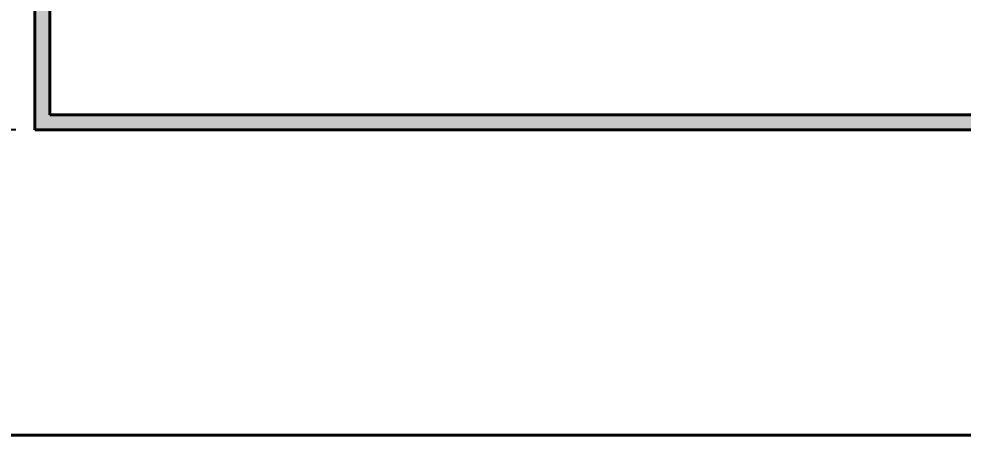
# Model space of a CAD drawing. Header units: millimetres. Extents: x 2977 to 3722, y 961 to 1309.
# Drawn here: x 2998.64 to 3029.91, y 1073.68 to 1087.46 of the extents above; entities that cross this region are included whole.
import ezdxf

# ---------------------------------------------------------------- set-up
doc = ezdxf.new("R2010")
doc.units = ezdxf.units.MM
doc.layers.add('AM_0', color=7, linetype='Continuous', lineweight=40)
doc.layers.add('AM_5', color=1, linetype='Continuous', lineweight=25)
doc.styles.get("Standard").update_dxf_attribs({"font": 'arial.ttf'})
doc.dimstyles.new('ISO-25', dxfattribs={"dimtxt": 3, "dimasz": 2.5, "dimexe": 1.25, "dimexo": 0.625, "dimtad": 1, "dimtxsty": 'Standard', "dimcen": 2.5, "dimadec": 0, "dimazin": 0, "dimtfac": 1, "dimtmove": 0, "dimatfit": 3, "dimfxl": 1, "dimarcsym": 0})

# ---------------------------------------------------------------- blocks, each defined once
blk = doc.blocks.new('*D159')
at = {"layer": 'AM_5', "color": 0, "lineweight": -2, "transparency": 16777216}
for p, q in [((2998.545, 1108.106), (2985.109, 1108.106)), ((2986.359, 1105.606), (2986.359, 1086.291)), ((2998.545, 1083.791), (2985.109, 1083.791))]:
    blk.add_line(p, q, dxfattribs=at)
at = {"layer": 'AM_5', "color": 0, "transparency": 16777216}
for points in [[(2985.943, 1105.606), (2986.776, 1105.606), (2986.359, 1108.106)], [(2985.943, 1086.291), (2986.776, 1086.291), (2986.359, 1083.791)]]:
    blk.add_solid(points, dxfattribs=at)
at = {"layer": 'Defpoints', "color": 0, "transparency": 16777216}
for p in [(2999.17, 1108.106), (2986.359, 1083.791), (2999.17, 1083.791)]:
    blk.add_point(p, dxfattribs=at)
at = {"layer": 'AM_5', "color": 0, "transparency": 16777216, "insert": (2984.228, 1095.948), "char_height": 3, "attachment_point": 5, "rotation": 90}
blk.add_mtext('14', dxfattribs=at)

msp = doc.modelspace()

# ---------------------------------------------------------------- hatches: boundary and pattern name
at = {"layer": 'AM_0'}
h = msp.add_hatch(color=256, dxfattribs=at)
h.paths.add_polyline_path([(2999.17, 1108.106), (2999.17, 1083.791), (3074.166, 1083.791), (3074.166, 1108.106)])
h.paths.add_polyline_path([(3073.666, 1107.606), (3073.666, 1084.291), (2999.67, 1084.291), (2999.67, 1107.606)], flags=16)

# ---------------------------------------------------------------- linework, layer by layer
for p, q in [((2999.17, 1108.106), (2999.17, 1083.791)), ((2999.67, 1107.606), (2999.67, 1084.291)), ((3073.666, 1084.291), (2999.67, 1084.291)), ((3074.166, 1083.791), (2999.17, 1083.791)), ((2977.104, 1073.684), (3177.104, 1073.684))]:
    msp.add_line(p, q, dxfattribs=at)

# ---------------------------------------------------------------- dimensions: what is measured, and where the dimension line sits
at = {"layer": 'AM_5'}
dim = msp.add_linear_dim(base=(2986.359, 1083.791), p1=(2999.17, 1108.106), p2=(2999.17, 1083.791), angle=90, text='14', dimstyle='ISO-25', dxfattribs=at)
dim.commit()
dim.dimension.update_dxf_attribs({"geometry": '*D159', "text_midpoint": (2984.228, 1095.948)})

doc.saveas('drawing.dxf')
